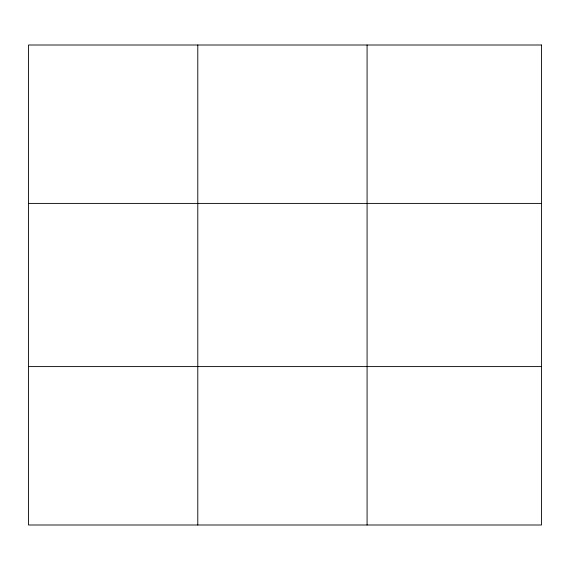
<?xml version="1.0" encoding="UTF-8"?>
<svg xmlns="http://www.w3.org/2000/svg" width="570" height="570" viewBox="0 0 570 570"><rect width="100%" height="100%" fill="white"/><g stroke="black" fill="none" stroke-linecap="round" stroke-linejoin="round"><path stroke-width="0.85" d="M197.79 524.999L197.79 45.002M367.08 524.999L367.08 45.002M28.5 203.405L541.5 203.405M28.5 366.596L541.5 366.596M541.5 45.002L541.5 524.999L28.5 524.999L28.5 45.002L541.5 45.002"/></g></svg>
